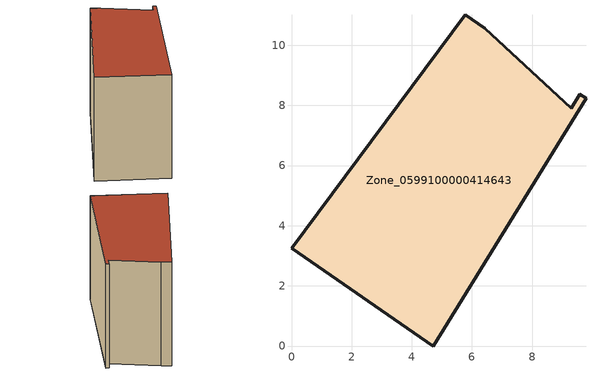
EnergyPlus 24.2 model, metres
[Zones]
Zone_0599100000414643
 floor ground (C_G): 0,3.25 5.77,11.01 6.42,10.56 9.31,7.9 9.59,8.38 9.79,8.24 4.72,0 z0.52
 wall outside (C_F): 9.79,8.24 9.59,8.38 9.31,7.9 6.42,10.56 5.77,11.01 0,3.25 4.72,0 9.79,8.24 z0.52:9.48
 roof outside (C_R): 9.31,7.9 6.42,10.56 5.77,11.01 0,3.25 4.72,0 9.79,8.24 9.59,8.38 z9.48
[BUILDING]
Pand.0599100000414643: North Axis=0; Terrain=City; Loads Convergence Tolerance Value=0.04; Temperature Convergence Tolerance Value=0.4; Solar Distribution=FullExterior; Maximum Number of Warmup Days=25; Minimum Number of Warmup Days=1
[Site:Location]
Rotterdam.The.Hague.AP_ZH_NLD Design_Conditions: Latitude=51.96; Longitude=4.45; Time Zone=1; Elevation=-4.5
[SITE:GROUNDTEMPERATURE:BUILDINGSURFACE]
18, 18, 18, 18, 18, 18, 18, 18, 18, 18, 18, 18
[MATERIAL] Thermal Absorptance=0.9; Solar Absorptance=0.7; Visible Absorptance=0.7
Name | Roughness | Thickness | Conductivity | Density | Specific Heat
G.TI.1992-2005 | MediumSmooth | 0.15 | 0.06 | 540 | 1210
F.TI.1992-2005 | Rough | 0.3 | 0.12 | 1920 | 840
R.TI.1992-2005 | MediumRough | 0.2 | 0.08 | 1500 | 1000
[CONSTRUCTION]
C_G: G.TI.1992-2005
C_F: F.TI.1992-2005
C_R: R.TI.1992-2005
[ZONE]
Zone_0599100000414643: Type=1; Multiplier=1; Ceiling Height=Autocalculate; Volume=Autocalculate; Floor Area=autocalculate; Part of Total Floor Area=Yes
[ZONEINFILTRATION:DESIGNFLOWRATE]
Infil_Zone_0599100000414643: Zone or ZoneList or Space or SpaceList=Zone_0599100000414643; Schedule=AlwaysOn; Design Flow Rate Calculation Method=Flow/Area; Flow Rate per Floor Area=0.0015; Constant Term Coefficient=1; Temperature Term Coefficient=0; Velocity Term Coefficient=0; Velocity Squared Term Coefficient=0
[HVACTEMPLATE:ZONE:IDEALLOADSAIRSYSTEM]
Zone_0599100000414643: Maximum Heating Supply Air Temperature=50; Minimum Cooling Supply Air Temperature=13; Maximum Heating Supply Air Humidity Ratio=0.0156; Minimum Cooling Supply Air Humidity Ratio=0.0077; Heating Limit=NoLimit; Cooling Limit=NoLimit; Dehumidification Control Type=ConstantSensibleHeatRatio; Cooling Sensible Heat Ratio=0.7; Dehumidification Setpoint=60; Humidification Control Type=None; Humidification Setpoint=30; Outdoor Air Method=None; Outdoor Air Flow Rate per Person=0.00944; Outdoor Air Flow Rate per Zone Floor Area=0; Outdoor Air Flow Rate per Zone=0; Demand Controlled Ventilation Type=None; Outdoor Air Economizer Type=NoEconomizer; Heat Recovery Type=None; Sensible Heat Recovery Effectiveness=0.7; Latent Heat Recovery Effectiveness=0.65
[ZONECONTROL:THERMOSTAT]
ThermostatControl_Zone_0599100000414643: Zone or ZoneList=Zone_0599100000414643; Control Type Schedule=DualSetpointControlType; Control 1=Thermostat_Zone_0599100000414643; Temperature Difference Between Cutout And Setpoint=0
[THERMOSTATSETPOINT:DUALSETPOINT]
Thermostat_Zone_0599100000414643: Heating Setpoint Temperature Schedule=HeatingSetpoint_Zone_0599100000414643; Cooling Setpoint Temperature Schedule=CoolingSetpoint_Zone_0599100000414643
[SCHEDULE:COMPACT]
HeatingSetpoint_Zone_0599100000414643: Through: 12/31, For: AllDays, Until: 24:00, 21
CoolingSetpoint_Zone_0599100000414643: Through: 12/31, For: AllDays, Until: 24:00, 24
DualSetpointControlType: Through: 12/31, For: AllDays, Until: 24:00, 4
AlwaysOn: Through: 12/31, For: AllDays, Until: 24:00, 1
